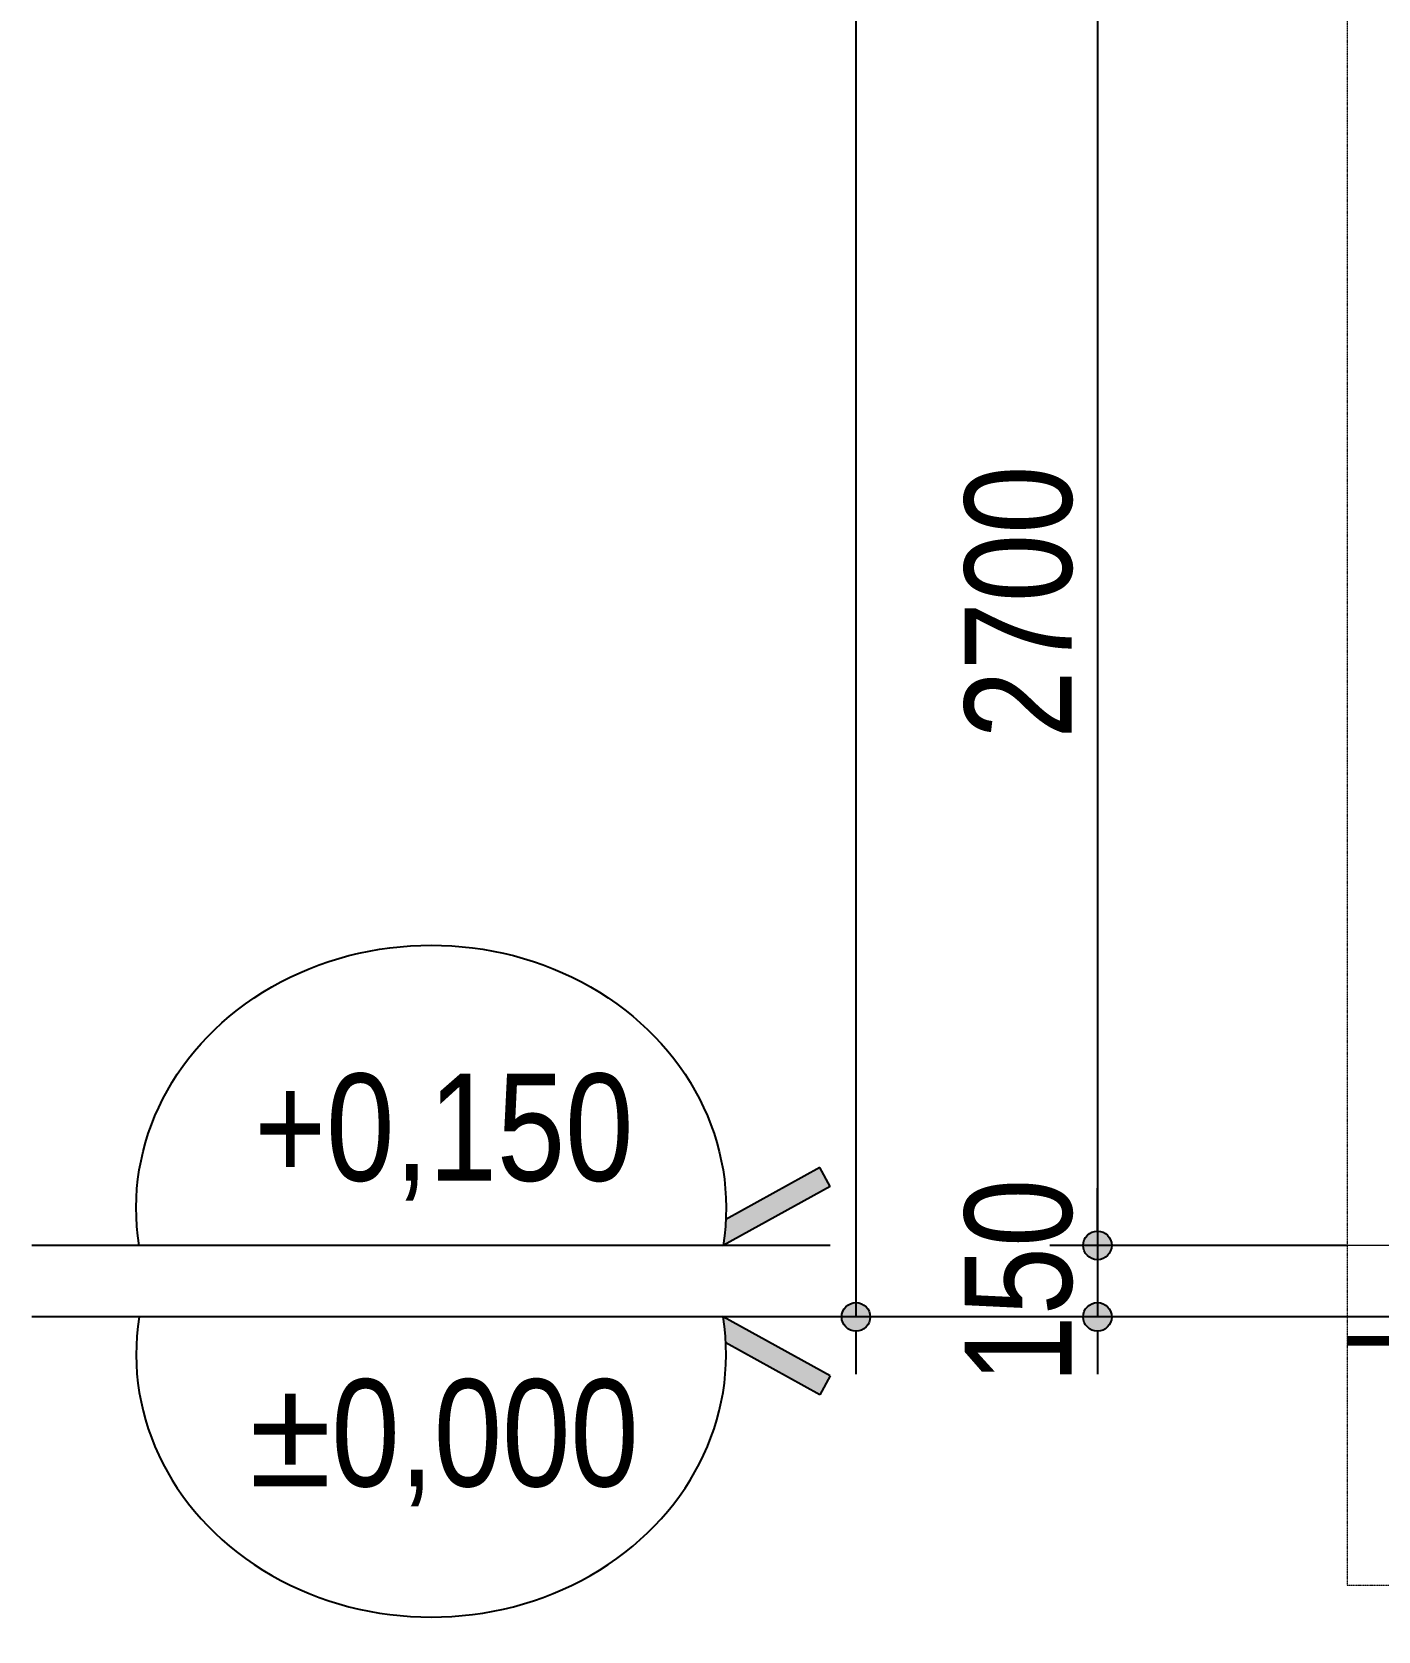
# Model space of a CAD drawing. Extents: x -79995 to 347433, y -157641 to 104789.
# Drawn here: x 65948 to 68773, y -29653 to -26298 of the extents above; entities that cross this region are included whole.
import ezdxf
from ezdxf.enums import TextEntityAlignment as Align

# ---------------------------------------------------------------- set-up
doc = ezdxf.new("R2010")
doc.units = 0
doc.linetypes.add('ACAD_ISO10W100', pattern=[18, 12, -3, 0, -3])
doc.layers.get('DEFPOINTS').update_dxf_attribs({"linetype": 'CONTINUOUS'})
for name, color, linetype in [('DIM', 1, 'CONTINUOUS'), ('TAGS', 60, 'CONTINUOUS'), ('TUONG', 131, 'CONTINUOUS')]:
    doc.layers.add(name, color=color, linetype=linetype)
doc.layers.add('TRUC', color=24, linetype='CONTINUOUS', lineweight=0)
doc.styles.add('HEL-CONDENSE', font='')
doc.styles.get("Standard").update_dxf_attribs({"font": '', "height": 25})
doc.styles.add('VNI-HELVE-CONDENSEN', font='')
doc.styles.get('HEL-CONDENSE').set_extended_font_data('VNI-Helve-Condense')
doc.styles.get('Standard').set_extended_font_data('VNI-Helve-Condense')
doc.styles.get('VNI-HELVE-CONDENSEN').set_extended_font_data('VNI-Helve-Condense')
doc.dimstyles.get("Standard").update_dxf_attribs({"dimtxt": 0.18, "dimasz": 0.18, "dimexe": 0.18, "dimexo": 0.0625, "dimgap": 0.09, "dimtad": 0, "dimtih": 1, "dimtoh": 1, "dimdec": 4, "dimzin": 0, "dimdsep": 46, "dimtxsty": 'Standard', "dimcen": 0.09, "dimadec": 0, "dimazin": 0, "dimtfac": 1, "dimtdec": 4, "dimtofl": 0, "dimtmove": 0, "dimatfit": 3, "dimfxl": 1, "dimtolj": 1, "dimtzin": 0, "dimarcsym": 0})

# ---------------------------------------------------------------- blocks, each defined once
blk = doc.blocks.new('CAODO')
at = {"layer": 'TAGS', "linetype": 'Continuous'}
h = blk.add_hatch(color=256, dxfattribs=at)
edge = h.paths.add_edge_path()
edge.add_line((-906.9, 181.5), (-931, 137.7))
edge.add_line((-931, 137.7), (-681, 0))
edge.add_ellipse((0, 87.1), major_axis=(688, 0), ratio=0.890858, start_angle=182.4779, end_angle=188.1666, ccw=False)
edge.add_line((-687.4, 60.6), (-906.9, 181.5))
for p, q in [((-931, 137.7), (-906.9, 181.5)), ((-906.9, 181.5), (-687.4, 60.6)), ((-931, 137.7), (-681, 0)), ((-931, 0), (931, 0))]:
    blk.add_line(p, q, dxfattribs=at)
blk.add_ellipse((0, 87.1), major_axis=(688, 0), ratio=0.890858, start_param=-0.142534, end_param=3.284126, dxfattribs=at)
at = {"layer": 'TAGS', "linetype": 'Continuous', "style": 'VNI-HELVE-CONDENSEN'}
blk.add_attdef('0.000', text='', height=250, dxfattribs=at).set_placement((0.2, 232.3), align=Align.MIDDLE_CENTER)
blk = doc.blocks.new('D50')
at = {"layer": 'DIM'}
blk.add_hatch(color=256, dxfattribs=at).paths.add_polyline_path([(25, 0, 1), (-25, 0, 1)])
blk.add_line((25, 0), (100, 0), dxfattribs=at)
blk.add_circle((0, 0), 25, dxfattribs=at)
blk = doc.blocks.new('*D895')
at = {"layer": 'DEFPOINTS', "color": 0, "transparency": 16777216}
for p in [(68709, -26144.2), (68184.5, -28844.2), (68709, -28844.2)]:
    blk.add_point(p, dxfattribs=at)
at = {"layer": 'DIM', "color": 1, "lineweight": -2, "transparency": 16777216}
for p, q in [((68709, -26144.2), (68084.5, -26144.2)), ((68184.5, -26145.4), (68184.5, -28843)), ((68709, -28844.2), (68084.5, -28844.2))]:
    blk.add_line(p, q, dxfattribs=at)
at = {"layer": 'DIM', "color": 1, "lineweight": -2, "transparency": 16777216, "xscale": 1.199999999999999, "yscale": 1.199999999999999, "zscale": 1.199999999999999}
for p, rotation in [((68184.5, -26144.2), 90), ((68184.5, -28844.2), 270)]:
    blk.add_blockref('D50', p, dxfattribs=dict(at, rotation=rotation))
at = {"layer": 'DIM', "color": 7, "transparency": 16777216, "insert": (68019.6, -27494.2), "char_height": 225, "attachment_point": 5, "rotation": 90, "style": 'HEL-CONDENSE'}
blk.add_mtext('\\A1;2700', dxfattribs=at)
blk = doc.blocks.new('*D896')
at = {"layer": 'DEFPOINTS', "color": 0, "transparency": 16777216}
for p in [(68709, -28844.2), (68184.5, -28994.2), (68709, -28994.2)]:
    blk.add_point(p, dxfattribs=at)
at = {"layer": 'DIM', "color": 1, "lineweight": -2, "transparency": 16777216}
for p, q in [((68709, -28844.2), (68084.5, -28844.2)), ((68184.5, -28845.4), (68184.5, -28993)), ((68709, -28994.2), (68084.5, -28994.2))]:
    blk.add_line(p, q, dxfattribs=at)
at = {"layer": 'DIM', "color": 1, "lineweight": -2, "transparency": 16777216, "xscale": 1.199999999999999, "yscale": 1.199999999999999, "zscale": 1.199999999999999}
for p, rotation in [((68184.5, -28844.2), 90), ((68184.5, -28994.2), 270)]:
    blk.add_blockref('D50', p, dxfattribs=dict(at, rotation=rotation))
at = {"layer": 'DIM', "color": 7, "transparency": 16777216, "insert": (68019.6, -28919.2), "char_height": 225, "attachment_point": 5, "rotation": 90, "style": 'HEL-CONDENSE'}
blk.add_mtext('\\A1;150', dxfattribs=at)
blk = doc.blocks.new('*D897')
at = {"layer": 'DEFPOINTS', "color": 0, "transparency": 16777216}
for p in [(68084.5, -15644.2), (67677.6, -28994.2), (68084.5, -28994.2)]:
    blk.add_point(p, dxfattribs=at)
at = {"layer": 'DIM', "color": 1, "lineweight": -2, "transparency": 16777216}
for p, q in [((68084.5, -15644.2), (67577.6, -15644.2)), ((67677.6, -15645.4), (67677.6, -28993)), ((68084.5, -28994.2), (67577.6, -28994.2))]:
    blk.add_line(p, q, dxfattribs=at)
at = {"layer": 'DIM', "color": 1, "lineweight": -2, "transparency": 16777216, "xscale": 1.199999999999999, "yscale": 1.199999999999999, "zscale": 1.199999999999999}
for p, rotation in [((67677.6, -15644.2), 90), ((67677.6, -28994.2), 270)]:
    blk.add_blockref('D50', p, dxfattribs=dict(at, rotation=rotation))
at = {"layer": 'DIM', "color": 7, "transparency": 16777216, "insert": (67512.7, -22150.4), "char_height": 225, "attachment_point": 5, "rotation": 90, "style": 'HEL-CONDENSE'}
blk.add_mtext('\\A1;13350', dxfattribs=at)

msp = doc.modelspace()

# ---------------------------------------------------------------- linework, layer by layer
at = {"layer": 'TRUC', "linetype": 'ACAD_ISO10W100', "ltscale": 50}
msp.add_line((89778.351, -28844.245), (68709.007, -28844.245), dxfattribs=at)
at = {"layer": 'TRUC', "linetype": 'ACAD_ISO10W100', "ltscale": 0.2}
msp.add_lwpolyline([(89778.351, -15300.064), (68709.007, -15300.064), (68709.007, -29557.122), (89778.351, -29557.122)], close=True, dxfattribs=at)
at = {"layer": 'TUONG'}
msp.add_line((89778.351, -28994.245), (68709.007, -28994.245), dxfattribs=at)
at = {"layer": 'TUONG', "const_width": 20}
msp.add_lwpolyline([(89778.351, -29044.245), (68709.007, -29044.245)], dxfattribs=at)

# ---------------------------------------------------------------- block references
at = {"layer": 'TAGS', "linetype": 'Continuous'}
ref = msp.add_blockref('CAODO', (66785.84, -28844.245), dxfattribs=dict(at, xscale=-0.9000000001396984, yscale=0.9000000001396984, zscale=0.9))
ref.add_attrib('0.000', '+0,150', dxfattribs={"color": 7, "linetype": 'Continuous', "height": 225, "style": 'VNI-HELVE-CONDENSEN'}).set_placement((66812.672, -28596.147), align=Align.MIDDLE_CENTER)
ref = msp.add_blockref('CAODO', (66785.84, -28994.245), dxfattribs=dict(at, xscale=0.9000000001396984, yscale=0.9000000001396984, zscale=0.9, rotation=180))
ref.add_attrib('0.000', '±0,000', dxfattribs={"color": 7, "linetype": 'Continuous', "height": 225, "style": 'VNI-HELVE-CONDENSEN'}).set_placement((66812.672, -29237.543), align=Align.MIDDLE_CENTER)

# ---------------------------------------------------------------- dimensions: what is measured, and where the dimension line sits
at = {"layer": 'DIM'}
for base, p1, p2, override, picture, middle in [((67677.564, -28994.245), (68084.53, -15644.245), (68084.53, -28994.245), {"dimtxt": 225, "dimasz": 1.2, "dimexe": 100, "dimexo": 0, "dimgap": 50, "dimtad": 1, "dimtih": 0, "dimtoh": 0, "dimdec": 2, "dimzin": 13, "dimtxsty": 'HEL-CONDENSE', "dimblk": 'D50', "dimcen": 0, "dimclrd": 1, "dimclre": 1, "dimclrt": 7, "dimtdec": 2, "dimtofl": 1, "dimldrblk": 'D50', "dimtzin": 13}, '*D897', (67677.564, -22150.393)), ((68184.53, -28994.245), (68709.007, -28844.245), (68709.007, -28994.245), {"dimtxt": 225, "dimasz": 1.2, "dimexe": 100, "dimexo": 0, "dimgap": 50, "dimtad": 1, "dimtih": 0, "dimtoh": 0, "dimdec": 2, "dimzin": 13, "dimtxsty": 'HEL-CONDENSE', "dimblk": 'D50', "dimcen": 0, "dimclrd": 1, "dimclre": 1, "dimclrt": 7, "dimtdec": 2, "dimtofl": 1, "dimtmove": 1, "dimldrblk": 'D50', "dimtzin": 13}, '*D896', (68184.53, -28919.245))]:
    dim = msp.add_linear_dim(base=base, p1=p1, p2=p2, angle=90, dimstyle='Standard', override=override, dxfattribs=at)
    dim.commit()
    dim.dimension.update_dxf_attribs({"geometry": picture, "text_midpoint": middle, "dimtype": 160})
dim = msp.add_linear_dim(base=(68184.53, -28844.245), p1=(68709.007, -26144.245), p2=(68709.007, -28844.245), angle=90, dimstyle='Standard', override={"dimtxt": 225, "dimasz": 1.2, "dimexe": 100, "dimexo": 0, "dimgap": 50, "dimtad": 1, "dimtih": 0, "dimtoh": 0, "dimdec": 2, "dimzin": 13, "dimtxsty": 'HEL-CONDENSE', "dimblk": 'D50', "dimcen": 0, "dimclrd": 1, "dimclre": 1, "dimclrt": 7, "dimtdec": 2, "dimtofl": 1, "dimtmove": 1, "dimldrblk": 'D50', "dimtzin": 13}, dxfattribs=at)
dim.commit()
dim.dimension.update_dxf_attribs({"geometry": '*D895', "text_midpoint": (68019.63, -27494.245)})

doc.saveas('drawing.dxf')
